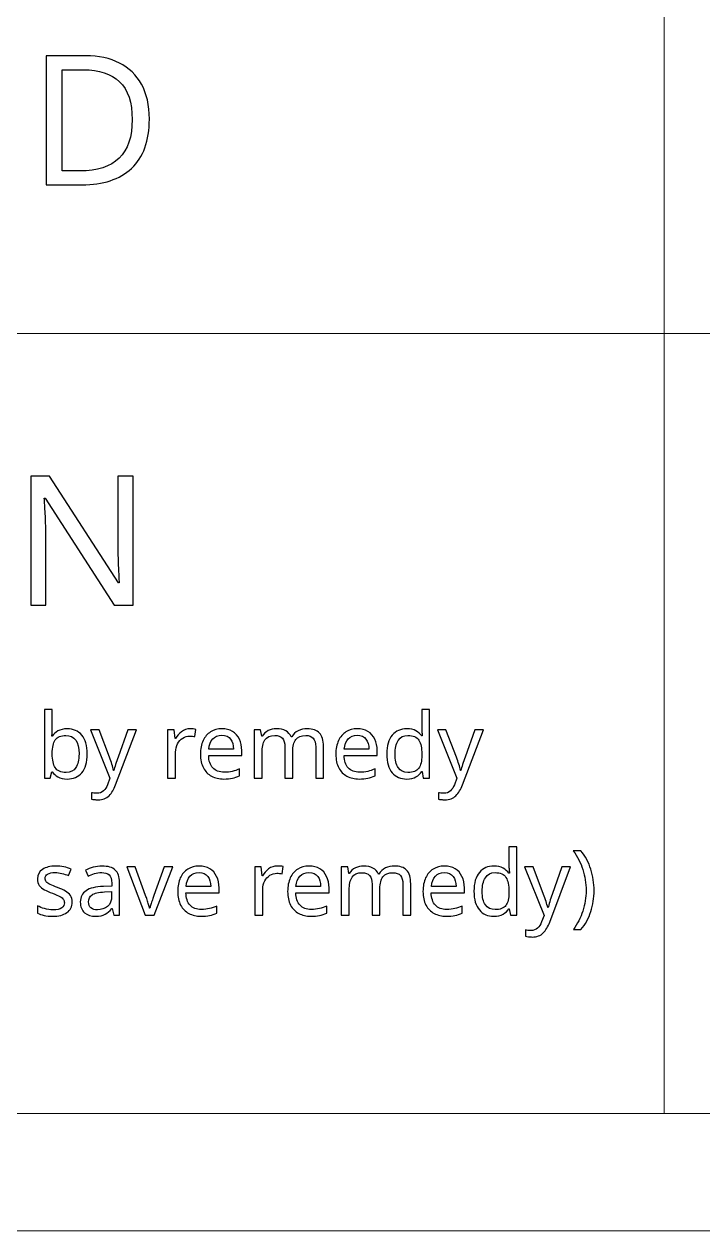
# Model space of a CAD drawing. Header units: inches. Extents: x -6.7 to 20.3, y -5.6 to 12.6.
# Drawn here: x -1.891 to -1.056, y -5.561 to -4.077 of the extents above; entities that cross this region are included whole.
import ezdxf

# ---------------------------------------------------------------- set-up
doc = ezdxf.new("R2010")
doc.units = ezdxf.units.IN
doc.header["$MEASUREMENT"] = 0
doc.layers.add('Layer 1', color=7, linetype='Continuous')

msp = doc.modelspace()

# ---------------------------------------------------------------- linework, layer by layer
at = {"layer": 'Layer 1', "color": 252, "lineweight": 18}
msp.add_lwpolyline([(-6.2482, -5.5607), (6.3502, -5.5607), (6.3502, -1.7839), (-6.2482, -1.7839), (-6.2482, -5.5607)], close=True, dxfattribs=at)
at = {"layer": 'Layer 1', "color": 250, "lineweight": 18}
for points, knots in [([(-1.104, -5.4162), (-1.104, -5.4162), (-1.104, -5.412), (-1.104, -5.412), (-1.104, -5.412), (-1.104, -4.7665), (-1.104, -4.7665), (-1.104, -4.7665), (-1.104, -4.1209), (-1.104, -4.1209), (-1.104, -4.1209), (-1.104, -3.4754), (-1.104, -3.4754), (-1.104, -3.4754), (-1.104, -2.8298), (-1.104, -2.8298), (-1.104, -2.8298), (-1.104, -2.8257), (-1.104, -2.8257)], [0, 0, 0, 0, 0.166667, 0.166667, 0.166667, 0.333333, 0.333333, 0.333333, 0.5, 0.5, 0.5, 0.666667, 0.666667, 0.666667, 0.833333, 0.833333, 0.833333, 1, 1, 1, 1]), ([(-3.1672, -4.4572), (-3.1672, -4.4572), (-3.1642, -4.4572), (-3.1642, -4.4572), (-3.1642, -4.4572), (-1.124, -4.4572), (-1.124, -4.4572), (-1.124, -4.4572), (0.9163, -4.4572), (0.9163, -4.4572), (0.9163, -4.4572), (0.9193, -4.4572), (0.9193, -4.4572)], [0, 0, 0, 0, 0.25, 0.25, 0.25, 0.5, 0.5, 0.5, 0.75, 0.75, 0.75, 1, 1, 1, 1]), ([(-3.1672, -5.4162), (-3.1672, -5.4162), (-3.1642, -5.4162), (-3.1642, -5.4162), (-3.1642, -5.4162), (-1.124, -5.4162), (-1.124, -5.4162), (-1.124, -5.4162), (0.9163, -5.4162), (0.9163, -5.4162), (0.9163, -5.4162), (0.9193, -5.4162), (0.9193, -5.4162)], [0, 0, 0, 0, 0.25, 0.25, 0.25, 0.5, 0.5, 0.5, 0.75, 0.75, 0.75, 1, 1, 1, 1])]:
    msp.add_open_spline(points, degree=3, knots=knots, dxfattribs=at)
at = {"layer": 'Layer 1', "color": 250}
for points, knots in [([(-1.7373, -4.1933), (-1.7373, -4.2201), (-1.7446, -4.2403), (-1.7592, -4.2539), (-1.7738, -4.2674), (-1.7941, -4.2742), (-1.8202, -4.2742), (-1.8202, -4.2742), (-1.8644, -4.2742), (-1.8644, -4.2742), (-1.8644, -4.2742), (-1.8644, -4.1155), (-1.8644, -4.1155), (-1.8644, -4.1155), (-1.8155, -4.1155), (-1.8155, -4.1155), (-1.7995, -4.1155), (-1.7857, -4.1185), (-1.774, -4.1244), (-1.7623, -4.1303), (-1.7532, -4.139), (-1.7469, -4.1505), (-1.7405, -4.162), (-1.7373, -4.1763), (-1.7373, -4.1933)], [0, 0, 0, 0, 0.125, 0.125, 0.125, 0.25, 0.25, 0.25, 0.375, 0.375, 0.375, 0.5, 0.5, 0.5, 0.625, 0.625, 0.625, 0.75, 0.75, 0.75, 0.875, 0.875, 0.875, 1, 1, 1, 1]), ([(-1.7584, -4.194), (-1.7584, -4.1728), (-1.7636, -4.1573), (-1.7741, -4.1474), (-1.7845, -4.1376), (-1.7993, -4.1326), (-1.8184, -4.1326), (-1.8184, -4.1326), (-1.8444, -4.1326), (-1.8444, -4.1326), (-1.8444, -4.1326), (-1.8444, -4.2571), (-1.8444, -4.2571), (-1.8444, -4.2571), (-1.8229, -4.2571), (-1.8229, -4.2571), (-1.7799, -4.2571), (-1.7584, -4.236), (-1.7584, -4.194)], [0, 0, 0, 0, 0.166667, 0.166667, 0.166667, 0.333333, 0.333333, 0.333333, 0.5, 0.5, 0.5, 0.666667, 0.666667, 0.666667, 0.833333, 0.833333, 0.833333, 1, 1, 1, 1]), ([(-1.7574, -4.7912), (-1.7574, -4.7912), (-1.7807, -4.7912), (-1.7807, -4.7912), (-1.7807, -4.7912), (-1.8656, -4.6594), (-1.8656, -4.6594), (-1.8656, -4.6594), (-1.8665, -4.6594), (-1.8665, -4.6594), (-1.8662, -4.6646), (-1.8658, -4.6711), (-1.8654, -4.6788), (-1.8649, -4.6865), (-1.8647, -4.6944), (-1.8647, -4.7025), (-1.8647, -4.7025), (-1.8647, -4.7912), (-1.8647, -4.7912), (-1.8647, -4.7912), (-1.8831, -4.7912), (-1.8831, -4.7912), (-1.8831, -4.7912), (-1.8831, -4.6325), (-1.8831, -4.6325), (-1.8831, -4.6325), (-1.86, -4.6325), (-1.86, -4.6325), (-1.86, -4.6325), (-1.7754, -4.7639), (-1.7754, -4.7639), (-1.7754, -4.7639), (-1.7745, -4.7639), (-1.7745, -4.7639), (-1.7746, -4.7615), (-1.7748, -4.7579), (-1.775, -4.7532), (-1.7752, -4.7485), (-1.7755, -4.7433), (-1.7757, -4.7376), (-1.7759, -4.732), (-1.776, -4.7268), (-1.776, -4.7221), (-1.776, -4.7221), (-1.776, -4.6325), (-1.776, -4.6325), (-1.776, -4.6325), (-1.7574, -4.6325), (-1.7574, -4.6325), (-1.7574, -4.6325), (-1.7574, -4.7912), (-1.7574, -4.7912)], [0, 0, 0, 0, 0.058824, 0.058824, 0.058824, 0.117647, 0.117647, 0.117647, 0.176471, 0.176471, 0.176471, 0.235294, 0.235294, 0.235294, 0.294118, 0.294118, 0.294118, 0.352941, 0.352941, 0.352941, 0.411765, 0.411765, 0.411765, 0.470588, 0.470588, 0.470588, 0.529412, 0.529412, 0.529412, 0.588235, 0.588235, 0.588235, 0.647059, 0.647059, 0.647059, 0.705882, 0.705882, 0.705882, 0.764706, 0.764706, 0.764706, 0.823529, 0.823529, 0.823529, 0.882353, 0.882353, 0.882353, 0.941176, 0.941176, 0.941176, 1, 1, 1, 1]), ([(-1.8567, -4.94), (-1.8567, -4.9425), (-1.8567, -4.9448), (-1.8568, -4.947), (-1.8569, -4.9492), (-1.8571, -4.9509), (-1.8572, -4.9522), (-1.8572, -4.9522), (-1.8567, -4.9522), (-1.8567, -4.9522), (-1.855, -4.9497), (-1.8526, -4.9476), (-1.8497, -4.9459), (-1.8467, -4.9442), (-1.8429, -4.9433), (-1.8382, -4.9433), (-1.8308, -4.9433), (-1.8249, -4.9459), (-1.8204, -4.951), (-1.8159, -4.9562), (-1.8137, -4.9639), (-1.8137, -4.9741), (-1.8137, -4.9843), (-1.8159, -4.992), (-1.8204, -4.9972), (-1.825, -5.0024), (-1.8309, -5.005), (-1.8382, -5.005), (-1.8429, -5.005), (-1.8467, -5.0041), (-1.8497, -5.0024), (-1.8526, -5.0007), (-1.855, -4.9987), (-1.8567, -4.9963), (-1.8567, -4.9963), (-1.8574, -4.9963), (-1.8574, -4.9963), (-1.8574, -4.9963), (-1.8594, -5.0039), (-1.8594, -5.0039), (-1.8594, -5.0039), (-1.8664, -5.0039), (-1.8664, -5.0039), (-1.8664, -5.0039), (-1.8664, -4.9194), (-1.8664, -4.9194), (-1.8664, -4.9194), (-1.8567, -4.9194), (-1.8567, -4.9194), (-1.8567, -4.9194), (-1.8567, -4.94), (-1.8567, -4.94)], [0, 0, 0, 0, 0.058824, 0.058824, 0.058824, 0.117647, 0.117647, 0.117647, 0.176471, 0.176471, 0.176471, 0.235294, 0.235294, 0.235294, 0.294118, 0.294118, 0.294118, 0.352941, 0.352941, 0.352941, 0.411765, 0.411765, 0.411765, 0.470588, 0.470588, 0.470588, 0.529412, 0.529412, 0.529412, 0.588235, 0.588235, 0.588235, 0.647059, 0.647059, 0.647059, 0.705882, 0.705882, 0.705882, 0.764706, 0.764706, 0.764706, 0.823529, 0.823529, 0.823529, 0.882353, 0.882353, 0.882353, 0.941176, 0.941176, 0.941176, 1, 1, 1, 1]), ([(-1.4208, -5.005), (-1.4282, -5.005), (-1.4341, -5.0024), (-1.4386, -4.9973), (-1.443, -4.9921), (-1.4452, -4.9844), (-1.4452, -4.9742), (-1.4452, -4.964), (-1.443, -4.9563), (-1.4385, -4.951), (-1.434, -4.9458), (-1.4281, -4.9432), (-1.4207, -4.9432), (-1.4161, -4.9432), (-1.4123, -4.9441), (-1.4094, -4.9458), (-1.4065, -4.9475), (-1.4041, -4.9495), (-1.4022, -4.952), (-1.4022, -4.952), (-1.4016, -4.952), (-1.4016, -4.952), (-1.4016, -4.951), (-1.4018, -4.9496), (-1.402, -4.9477), (-1.4021, -4.9458), (-1.4022, -4.9443), (-1.4022, -4.9432), (-1.4022, -4.9432), (-1.4022, -4.9194), (-1.4022, -4.9194), (-1.4022, -4.9194), (-1.3925, -4.9194), (-1.3925, -4.9194), (-1.3925, -4.9194), (-1.3925, -5.0039), (-1.3925, -5.0039), (-1.3925, -5.0039), (-1.4003, -5.0039), (-1.4003, -5.0039), (-1.4003, -5.0039), (-1.4018, -4.9959), (-1.4018, -4.9959), (-1.4018, -4.9959), (-1.4022, -4.9959), (-1.4022, -4.9959), (-1.404, -4.9984), (-1.4064, -5.0005), (-1.4093, -5.0023), (-1.4123, -5.0041), (-1.4161, -5.005), (-1.4208, -5.005)], [0, 0, 0, 0, 0.058824, 0.058824, 0.058824, 0.117647, 0.117647, 0.117647, 0.176471, 0.176471, 0.176471, 0.235294, 0.235294, 0.235294, 0.294118, 0.294118, 0.294118, 0.352941, 0.352941, 0.352941, 0.411765, 0.411765, 0.411765, 0.470588, 0.470588, 0.470588, 0.529412, 0.529412, 0.529412, 0.588235, 0.588235, 0.588235, 0.647059, 0.647059, 0.647059, 0.705882, 0.705882, 0.705882, 0.764706, 0.764706, 0.764706, 0.823529, 0.823529, 0.823529, 0.882353, 0.882353, 0.882353, 0.941176, 0.941176, 0.941176, 1, 1, 1, 1]), ([(-1.8399, -4.9514), (-1.8462, -4.9514), (-1.8506, -4.9532), (-1.853, -4.9569), (-1.8554, -4.9605), (-1.8567, -4.9661), (-1.8567, -4.9738), (-1.8567, -4.9738), (-1.8567, -4.9742), (-1.8567, -4.9742), (-1.8567, -4.9815), (-1.8555, -4.9871), (-1.8531, -4.991), (-1.8507, -4.9949), (-1.8462, -4.9969), (-1.8397, -4.9969), (-1.8343, -4.9969), (-1.8304, -4.9949), (-1.8277, -4.991), (-1.8251, -4.9871), (-1.8238, -4.9814), (-1.8238, -4.974), (-1.8238, -4.9589), (-1.8292, -4.9514), (-1.8399, -4.9514)], [0, 0, 0, 0, 0.125, 0.125, 0.125, 0.25, 0.25, 0.25, 0.375, 0.375, 0.375, 0.5, 0.5, 0.5, 0.625, 0.625, 0.625, 0.75, 0.75, 0.75, 0.875, 0.875, 0.875, 1, 1, 1, 1]), ([(-1.8097, -4.9443), (-1.8097, -4.9443), (-1.7992, -4.9443), (-1.7992, -4.9443), (-1.7992, -4.9443), (-1.7863, -4.9782), (-1.7863, -4.9782), (-1.7852, -4.9812), (-1.7842, -4.984), (-1.7833, -4.9867), (-1.7824, -4.9894), (-1.7818, -4.992), (-1.7813, -4.9944), (-1.7813, -4.9944), (-1.7809, -4.9944), (-1.7809, -4.9944), (-1.7804, -4.9926), (-1.7797, -4.9901), (-1.7788, -4.9871), (-1.7778, -4.9841), (-1.7768, -4.9811), (-1.7758, -4.9781), (-1.7758, -4.9781), (-1.7637, -4.9443), (-1.7637, -4.9443), (-1.7637, -4.9443), (-1.7531, -4.9443), (-1.7531, -4.9443), (-1.7531, -4.9443), (-1.7788, -5.0121), (-1.7788, -5.0121), (-1.7809, -5.0177), (-1.7835, -5.0222), (-1.7868, -5.0255), (-1.7901, -5.0289), (-1.7947, -5.0305), (-1.8004, -5.0305), (-1.8022, -5.0305), (-1.8038, -5.0304), (-1.8051, -5.0303), (-1.8064, -5.0301), (-1.8076, -5.0299), (-1.8086, -5.0296), (-1.8086, -5.0296), (-1.8086, -5.0219), (-1.8086, -5.0219), (-1.8077, -5.022), (-1.8068, -5.0222), (-1.8056, -5.0223), (-1.8045, -5.0225), (-1.8033, -5.0225), (-1.802, -5.0225), (-1.7986, -5.0225), (-1.7958, -5.0216), (-1.7937, -5.0196), (-1.7916, -5.0177), (-1.79, -5.0152), (-1.7888, -5.012), (-1.7888, -5.012), (-1.7857, -5.0041), (-1.7857, -5.0041), (-1.7857, -5.0041), (-1.8097, -4.9443), (-1.8097, -4.9443)], [0, 0, 0, 0, 0.047619, 0.047619, 0.047619, 0.095238, 0.095238, 0.095238, 0.142857, 0.142857, 0.142857, 0.190476, 0.190476, 0.190476, 0.238095, 0.238095, 0.238095, 0.285714, 0.285714, 0.285714, 0.333333, 0.333333, 0.333333, 0.380952, 0.380952, 0.380952, 0.428571, 0.428571, 0.428571, 0.47619, 0.47619, 0.47619, 0.52381, 0.52381, 0.52381, 0.571429, 0.571429, 0.571429, 0.619048, 0.619048, 0.619048, 0.666667, 0.666667, 0.666667, 0.714286, 0.714286, 0.714286, 0.761905, 0.761905, 0.761905, 0.809524, 0.809524, 0.809524, 0.857143, 0.857143, 0.857143, 0.904762, 0.904762, 0.904762, 0.952381, 0.952381, 0.952381, 1, 1, 1, 1]), ([(-1.687, -4.9432), (-1.6859, -4.9432), (-1.6847, -4.9433), (-1.6834, -4.9434), (-1.6821, -4.9435), (-1.681, -4.9436), (-1.68, -4.9439), (-1.68, -4.9439), (-1.6812, -4.9529), (-1.6812, -4.9529), (-1.6822, -4.9526), (-1.6832, -4.9525), (-1.6844, -4.9523), (-1.6855, -4.9522), (-1.6866, -4.9521), (-1.6877, -4.9521), (-1.6907, -4.9521), (-1.6936, -4.9529), (-1.6962, -4.9546), (-1.6989, -4.9563), (-1.701, -4.9586), (-1.7026, -4.9616), (-1.7042, -4.9646), (-1.705, -4.9681), (-1.705, -4.9721), (-1.705, -4.9721), (-1.705, -5.0039), (-1.705, -5.0039), (-1.705, -5.0039), (-1.7148, -5.0039), (-1.7148, -5.0039), (-1.7148, -5.0039), (-1.7148, -4.9443), (-1.7148, -4.9443), (-1.7148, -4.9443), (-1.7068, -4.9443), (-1.7068, -4.9443), (-1.7068, -4.9443), (-1.7057, -4.9552), (-1.7057, -4.9552), (-1.7057, -4.9552), (-1.7052, -4.9552), (-1.7052, -4.9552), (-1.7033, -4.9519), (-1.7008, -4.9491), (-1.6978, -4.9468), (-1.6947, -4.9444), (-1.6912, -4.9432), (-1.687, -4.9432)], [0, 0, 0, 0, 0.0625, 0.0625, 0.0625, 0.125, 0.125, 0.125, 0.1875, 0.1875, 0.1875, 0.25, 0.25, 0.25, 0.3125, 0.3125, 0.3125, 0.375, 0.375, 0.375, 0.4375, 0.4375, 0.4375, 0.5, 0.5, 0.5, 0.5625, 0.5625, 0.5625, 0.625, 0.625, 0.625, 0.6875, 0.6875, 0.6875, 0.75, 0.75, 0.75, 0.8125, 0.8125, 0.8125, 0.875, 0.875, 0.875, 0.9375, 0.9375, 0.9375, 1, 1, 1, 1]), ([(-1.6481, -4.9432), (-1.643, -4.9432), (-1.6386, -4.9443), (-1.635, -4.9465), (-1.6313, -4.9488), (-1.6285, -4.9519), (-1.6265, -4.9559), (-1.6245, -4.96), (-1.6236, -4.9647), (-1.6236, -4.9701), (-1.6236, -4.9701), (-1.6236, -4.976), (-1.6236, -4.976), (-1.6236, -4.976), (-1.6643, -4.976), (-1.6643, -4.976), (-1.6642, -4.9827), (-1.6625, -4.9878), (-1.6592, -4.9914), (-1.6559, -4.9949), (-1.6513, -4.9966), (-1.6453, -4.9966), (-1.6416, -4.9966), (-1.6382, -4.9963), (-1.6353, -4.9956), (-1.6324, -4.9949), (-1.6293, -4.9939), (-1.6262, -4.9925), (-1.6262, -4.9925), (-1.6262, -5.0011), (-1.6262, -5.0011), (-1.6293, -5.0024), (-1.6323, -5.0034), (-1.6352, -5.004), (-1.6382, -5.0047), (-1.6417, -5.005), (-1.6458, -5.005), (-1.6514, -5.005), (-1.6564, -5.0038), (-1.6607, -5.0015), (-1.6651, -4.9992), (-1.6684, -4.9958), (-1.6708, -4.9913), (-1.6732, -4.9867), (-1.6745, -4.9811), (-1.6745, -4.9745), (-1.6745, -4.968), (-1.6734, -4.9624), (-1.6712, -4.9578), (-1.669, -4.9531), (-1.6659, -4.9495), (-1.662, -4.947), (-1.658, -4.9445), (-1.6534, -4.9432), (-1.6481, -4.9432)], [0, 0, 0, 0, 0.055556, 0.055556, 0.055556, 0.111111, 0.111111, 0.111111, 0.166667, 0.166667, 0.166667, 0.222222, 0.222222, 0.222222, 0.277778, 0.277778, 0.277778, 0.333333, 0.333333, 0.333333, 0.388889, 0.388889, 0.388889, 0.444444, 0.444444, 0.444444, 0.5, 0.5, 0.5, 0.555556, 0.555556, 0.555556, 0.611111, 0.611111, 0.611111, 0.666667, 0.666667, 0.666667, 0.722222, 0.722222, 0.722222, 0.777778, 0.777778, 0.777778, 0.833333, 0.833333, 0.833333, 0.888889, 0.888889, 0.888889, 0.944444, 0.944444, 0.944444, 1, 1, 1, 1]), ([(-1.6482, -4.9512), (-1.6529, -4.9512), (-1.6566, -4.9527), (-1.6593, -4.9557), (-1.662, -4.9587), (-1.6636, -4.9629), (-1.6641, -4.9682), (-1.6641, -4.9682), (-1.6338, -4.9682), (-1.6338, -4.9682), (-1.6339, -4.9632), (-1.635, -4.9591), (-1.6373, -4.9559), (-1.6396, -4.9528), (-1.6433, -4.9512), (-1.6482, -4.9512)], [0, 0, 0, 0, 0.2, 0.2, 0.2, 0.4, 0.4, 0.4, 0.6, 0.6, 0.6, 0.8, 0.8, 0.8, 1, 1, 1, 1]), ([(-1.5431, -4.9432), (-1.5364, -4.9432), (-1.5313, -4.9449), (-1.528, -4.9484), (-1.5247, -4.9518), (-1.523, -4.9574), (-1.523, -4.9651), (-1.523, -4.9651), (-1.523, -5.0039), (-1.523, -5.0039), (-1.523, -5.0039), (-1.5327, -5.0039), (-1.5327, -5.0039), (-1.5327, -5.0039), (-1.5327, -4.9655), (-1.5327, -4.9655), (-1.5327, -4.9561), (-1.5367, -4.9514), (-1.5448, -4.9514), (-1.5506, -4.9514), (-1.5547, -4.9531), (-1.5572, -4.9564), (-1.5597, -4.9598), (-1.5609, -4.9646), (-1.5609, -4.971), (-1.5609, -4.971), (-1.5609, -5.0039), (-1.5609, -5.0039), (-1.5609, -5.0039), (-1.5706, -5.0039), (-1.5706, -5.0039), (-1.5706, -5.0039), (-1.5706, -4.9655), (-1.5706, -4.9655), (-1.5706, -4.9561), (-1.5746, -4.9514), (-1.5828, -4.9514), (-1.5888, -4.9514), (-1.5929, -4.9533), (-1.5952, -4.957), (-1.5975, -4.9607), (-1.5987, -4.966), (-1.5987, -4.973), (-1.5987, -4.973), (-1.5987, -5.0039), (-1.5987, -5.0039), (-1.5987, -5.0039), (-1.6085, -5.0039), (-1.6085, -5.0039), (-1.6085, -5.0039), (-1.6085, -4.9443), (-1.6085, -4.9443), (-1.6085, -4.9443), (-1.6006, -4.9443), (-1.6006, -4.9443), (-1.6006, -4.9443), (-1.5991, -4.9524), (-1.5991, -4.9524), (-1.5991, -4.9524), (-1.5986, -4.9524), (-1.5986, -4.9524), (-1.5967, -4.9493), (-1.5942, -4.947), (-1.5911, -4.9455), (-1.5879, -4.944), (-1.5846, -4.9432), (-1.581, -4.9432), (-1.5717, -4.9432), (-1.5656, -4.9465), (-1.5628, -4.9532), (-1.5628, -4.9532), (-1.5622, -4.9532), (-1.5622, -4.9532), (-1.5602, -4.9498), (-1.5575, -4.9473), (-1.5541, -4.9456), (-1.5506, -4.944), (-1.547, -4.9432), (-1.5431, -4.9432)], [0, 0, 0, 0, 0.038462, 0.038462, 0.038462, 0.076923, 0.076923, 0.076923, 0.115385, 0.115385, 0.115385, 0.153846, 0.153846, 0.153846, 0.192308, 0.192308, 0.192308, 0.230769, 0.230769, 0.230769, 0.269231, 0.269231, 0.269231, 0.307692, 0.307692, 0.307692, 0.346154, 0.346154, 0.346154, 0.384615, 0.384615, 0.384615, 0.423077, 0.423077, 0.423077, 0.461538, 0.461538, 0.461538, 0.5, 0.5, 0.5, 0.538462, 0.538462, 0.538462, 0.576923, 0.576923, 0.576923, 0.615385, 0.615385, 0.615385, 0.653846, 0.653846, 0.653846, 0.692308, 0.692308, 0.692308, 0.730769, 0.730769, 0.730769, 0.769231, 0.769231, 0.769231, 0.807692, 0.807692, 0.807692, 0.846154, 0.846154, 0.846154, 0.884615, 0.884615, 0.884615, 0.923077, 0.923077, 0.923077, 0.961538, 0.961538, 0.961538, 1, 1, 1, 1]), ([(-1.4816, -4.9432), (-1.4765, -4.9432), (-1.4721, -4.9443), (-1.4684, -4.9465), (-1.4647, -4.9488), (-1.4619, -4.9519), (-1.46, -4.9559), (-1.458, -4.96), (-1.457, -4.9647), (-1.457, -4.9701), (-1.457, -4.9701), (-1.457, -4.976), (-1.457, -4.976), (-1.457, -4.976), (-1.4978, -4.976), (-1.4978, -4.976), (-1.4976, -4.9827), (-1.4959, -4.9878), (-1.4926, -4.9914), (-1.4893, -4.9949), (-1.4847, -4.9966), (-1.4788, -4.9966), (-1.475, -4.9966), (-1.4717, -4.9963), (-1.4687, -4.9956), (-1.4658, -4.9949), (-1.4628, -4.9939), (-1.4597, -4.9925), (-1.4597, -4.9925), (-1.4597, -5.0011), (-1.4597, -5.0011), (-1.4627, -5.0024), (-1.4657, -5.0034), (-1.4687, -5.004), (-1.4716, -5.0047), (-1.4752, -5.005), (-1.4792, -5.005), (-1.4849, -5.005), (-1.4898, -5.0038), (-1.4942, -5.0015), (-1.4985, -4.9992), (-1.5019, -4.9958), (-1.5043, -4.9913), (-1.5067, -4.9867), (-1.5079, -4.9811), (-1.5079, -4.9745), (-1.5079, -4.968), (-1.5068, -4.9624), (-1.5046, -4.9578), (-1.5024, -4.9531), (-1.4994, -4.9495), (-1.4954, -4.947), (-1.4914, -4.9445), (-1.4868, -4.9432), (-1.4816, -4.9432)], [0, 0, 0, 0, 0.055556, 0.055556, 0.055556, 0.111111, 0.111111, 0.111111, 0.166667, 0.166667, 0.166667, 0.222222, 0.222222, 0.222222, 0.277778, 0.277778, 0.277778, 0.333333, 0.333333, 0.333333, 0.388889, 0.388889, 0.388889, 0.444444, 0.444444, 0.444444, 0.5, 0.5, 0.5, 0.555556, 0.555556, 0.555556, 0.611111, 0.611111, 0.611111, 0.666667, 0.666667, 0.666667, 0.722222, 0.722222, 0.722222, 0.777778, 0.777778, 0.777778, 0.833333, 0.833333, 0.833333, 0.888889, 0.888889, 0.888889, 0.944444, 0.944444, 0.944444, 1, 1, 1, 1]), ([(-1.4817, -4.9512), (-1.4863, -4.9512), (-1.49, -4.9527), (-1.4927, -4.9557), (-1.4954, -4.9587), (-1.497, -4.9629), (-1.4976, -4.9682), (-1.4976, -4.9682), (-1.4672, -4.9682), (-1.4672, -4.9682), (-1.4673, -4.9632), (-1.4685, -4.9591), (-1.4708, -4.9559), (-1.4731, -4.9528), (-1.4767, -4.9512), (-1.4817, -4.9512)], [0, 0, 0, 0, 0.2, 0.2, 0.2, 0.4, 0.4, 0.4, 0.6, 0.6, 0.6, 0.8, 0.8, 0.8, 1, 1, 1, 1]), ([(-1.4192, -4.9969), (-1.4129, -4.9969), (-1.4085, -4.9951), (-1.406, -4.9917), (-1.4034, -4.9883), (-1.4021, -4.9831), (-1.4021, -4.9761), (-1.4021, -4.9761), (-1.4021, -4.9743), (-1.4021, -4.9743), (-1.4021, -4.9669), (-1.4033, -4.9612), (-1.4058, -4.9573), (-1.4082, -4.9533), (-1.4128, -4.9513), (-1.4193, -4.9513), (-1.4246, -4.9513), (-1.4285, -4.9534), (-1.4312, -4.9576), (-1.4338, -4.9618), (-1.4351, -4.9674), (-1.4351, -4.9744), (-1.4351, -4.9815), (-1.4338, -4.9871), (-1.4312, -4.991), (-1.4285, -4.9949), (-1.4246, -4.9969), (-1.4192, -4.9969)], [0, 0, 0, 0, 0.111111, 0.111111, 0.111111, 0.222222, 0.222222, 0.222222, 0.333333, 0.333333, 0.333333, 0.444444, 0.444444, 0.444444, 0.555556, 0.555556, 0.555556, 0.666667, 0.666667, 0.666667, 0.777778, 0.777778, 0.777778, 0.888889, 0.888889, 0.888889, 1, 1, 1, 1]), ([(-1.3829, -4.9443), (-1.3829, -4.9443), (-1.3725, -4.9443), (-1.3725, -4.9443), (-1.3725, -4.9443), (-1.3596, -4.9782), (-1.3596, -4.9782), (-1.3585, -4.9812), (-1.3575, -4.984), (-1.3566, -4.9867), (-1.3557, -4.9894), (-1.355, -4.992), (-1.3546, -4.9944), (-1.3546, -4.9944), (-1.3541, -4.9944), (-1.3541, -4.9944), (-1.3537, -4.9926), (-1.353, -4.9901), (-1.352, -4.9871), (-1.351, -4.9841), (-1.35, -4.9811), (-1.349, -4.9781), (-1.349, -4.9781), (-1.3369, -4.9443), (-1.3369, -4.9443), (-1.3369, -4.9443), (-1.3263, -4.9443), (-1.3263, -4.9443), (-1.3263, -4.9443), (-1.352, -5.0121), (-1.352, -5.0121), (-1.3541, -5.0177), (-1.3568, -5.0222), (-1.3601, -5.0255), (-1.3634, -5.0289), (-1.3679, -5.0305), (-1.3737, -5.0305), (-1.3755, -5.0305), (-1.377, -5.0304), (-1.3783, -5.0303), (-1.3797, -5.0301), (-1.3808, -5.0299), (-1.3818, -5.0296), (-1.3818, -5.0296), (-1.3818, -5.0219), (-1.3818, -5.0219), (-1.381, -5.022), (-1.38, -5.0222), (-1.3788, -5.0223), (-1.3777, -5.0225), (-1.3765, -5.0225), (-1.3752, -5.0225), (-1.3718, -5.0225), (-1.3691, -5.0216), (-1.367, -5.0196), (-1.3648, -5.0177), (-1.3632, -5.0152), (-1.362, -5.012), (-1.362, -5.012), (-1.3589, -5.0041), (-1.3589, -5.0041), (-1.3589, -5.0041), (-1.3829, -4.9443), (-1.3829, -4.9443)], [0, 0, 0, 0, 0.047619, 0.047619, 0.047619, 0.095238, 0.095238, 0.095238, 0.142857, 0.142857, 0.142857, 0.190476, 0.190476, 0.190476, 0.238095, 0.238095, 0.238095, 0.285714, 0.285714, 0.285714, 0.333333, 0.333333, 0.333333, 0.380952, 0.380952, 0.380952, 0.428571, 0.428571, 0.428571, 0.47619, 0.47619, 0.47619, 0.52381, 0.52381, 0.52381, 0.571429, 0.571429, 0.571429, 0.619048, 0.619048, 0.619048, 0.666667, 0.666667, 0.666667, 0.714286, 0.714286, 0.714286, 0.761905, 0.761905, 0.761905, 0.809524, 0.809524, 0.809524, 0.857143, 0.857143, 0.857143, 0.904762, 0.904762, 0.904762, 0.952381, 0.952381, 0.952381, 1, 1, 1, 1]), ([(-1.3136, -5.1738), (-1.321, -5.1738), (-1.3269, -5.1712), (-1.3313, -5.166), (-1.3358, -5.1609), (-1.338, -5.1532), (-1.338, -5.143), (-1.338, -5.1328), (-1.3358, -5.125), (-1.3313, -5.1198), (-1.3268, -5.1146), (-1.3209, -5.112), (-1.3134, -5.112), (-1.3089, -5.112), (-1.3051, -5.1128), (-1.3022, -5.1145), (-1.2992, -5.1162), (-1.2969, -5.1183), (-1.295, -5.1208), (-1.295, -5.1208), (-1.2943, -5.1208), (-1.2943, -5.1208), (-1.2944, -5.1198), (-1.2945, -5.1184), (-1.2947, -5.1165), (-1.2949, -5.1146), (-1.295, -5.1131), (-1.295, -5.112), (-1.295, -5.112), (-1.295, -5.0882), (-1.295, -5.0882), (-1.295, -5.0882), (-1.2852, -5.0882), (-1.2852, -5.0882), (-1.2852, -5.0882), (-1.2852, -5.1726), (-1.2852, -5.1726), (-1.2852, -5.1726), (-1.2931, -5.1726), (-1.2931, -5.1726), (-1.2931, -5.1726), (-1.2946, -5.1646), (-1.2946, -5.1646), (-1.2946, -5.1646), (-1.295, -5.1646), (-1.295, -5.1646), (-1.2968, -5.1672), (-1.2991, -5.1693), (-1.3021, -5.1711), (-1.3051, -5.1729), (-1.3089, -5.1738), (-1.3136, -5.1738)], [0, 0, 0, 0, 0.058824, 0.058824, 0.058824, 0.117647, 0.117647, 0.117647, 0.176471, 0.176471, 0.176471, 0.235294, 0.235294, 0.235294, 0.294118, 0.294118, 0.294118, 0.352941, 0.352941, 0.352941, 0.411765, 0.411765, 0.411765, 0.470588, 0.470588, 0.470588, 0.529412, 0.529412, 0.529412, 0.588235, 0.588235, 0.588235, 0.647059, 0.647059, 0.647059, 0.705882, 0.705882, 0.705882, 0.764706, 0.764706, 0.764706, 0.823529, 0.823529, 0.823529, 0.882353, 0.882353, 0.882353, 0.941176, 0.941176, 0.941176, 1, 1, 1, 1]), ([(-1.1902, -5.1422), (-1.1902, -5.1512), (-1.1915, -5.1598), (-1.1942, -5.168), (-1.1968, -5.1763), (-1.2009, -5.1837), (-1.2066, -5.1902), (-1.2066, -5.1902), (-1.2157, -5.1902), (-1.2157, -5.1902), (-1.2106, -5.1832), (-1.2067, -5.1756), (-1.2041, -5.1674), (-1.2014, -5.1591), (-1.2001, -5.1507), (-1.2001, -5.1421), (-1.2001, -5.1333), (-1.2014, -5.1247), (-1.2041, -5.1163), (-1.2067, -5.1079), (-1.2106, -5.1003), (-1.2158, -5.0933), (-1.2158, -5.0933), (-1.2066, -5.0933), (-1.2066, -5.0933), (-1.2009, -5.1001), (-1.1968, -5.1076), (-1.1942, -5.116), (-1.1915, -5.1244), (-1.1902, -5.1332), (-1.1902, -5.1422)], [0, 0, 0, 0, 0.1, 0.1, 0.1, 0.2, 0.2, 0.2, 0.3, 0.3, 0.3, 0.4, 0.4, 0.4, 0.5, 0.5, 0.5, 0.6, 0.6, 0.6, 0.7, 0.7, 0.7, 0.8, 0.8, 0.8, 0.9, 0.9, 0.9, 1, 1, 1, 1]), ([(-1.8323, -5.1562), (-1.8323, -5.162), (-1.8345, -5.1664), (-1.8388, -5.1693), (-1.8431, -5.1723), (-1.8489, -5.1738), (-1.8561, -5.1738), (-1.8603, -5.1738), (-1.8638, -5.1734), (-1.8668, -5.1728), (-1.8698, -5.1721), (-1.8725, -5.1712), (-1.8748, -5.17), (-1.8748, -5.17), (-1.8748, -5.1611), (-1.8748, -5.1611), (-1.8724, -5.1623), (-1.8695, -5.1634), (-1.8662, -5.1644), (-1.8628, -5.1654), (-1.8594, -5.1659), (-1.8559, -5.1659), (-1.8509, -5.1659), (-1.8473, -5.1651), (-1.8451, -5.1635), (-1.8429, -5.1619), (-1.8418, -5.1598), (-1.8418, -5.1571), (-1.8418, -5.1556), (-1.8422, -5.1543), (-1.843, -5.1531), (-1.8438, -5.1519), (-1.8453, -5.1507), (-1.8474, -5.1495), (-1.8495, -5.1484), (-1.8525, -5.147), (-1.8564, -5.1455), (-1.8603, -5.1441), (-1.8636, -5.1426), (-1.8663, -5.1411), (-1.8691, -5.1396), (-1.8712, -5.1378), (-1.8727, -5.1358), (-1.8741, -5.1337), (-1.8749, -5.131), (-1.8749, -5.1278), (-1.8749, -5.1227), (-1.8728, -5.1188), (-1.8687, -5.1161), (-1.8646, -5.1134), (-1.8592, -5.112), (-1.8526, -5.112), (-1.8489, -5.112), (-1.8455, -5.1123), (-1.8424, -5.113), (-1.8392, -5.1137), (-1.8363, -5.1147), (-1.8336, -5.116), (-1.8336, -5.116), (-1.8369, -5.1238), (-1.8369, -5.1238), (-1.8394, -5.1227), (-1.842, -5.1218), (-1.8448, -5.1211), (-1.8475, -5.1204), (-1.8503, -5.12), (-1.8532, -5.12), (-1.8572, -5.12), (-1.8603, -5.1206), (-1.8624, -5.1219), (-1.8645, -5.1232), (-1.8656, -5.125), (-1.8656, -5.1272), (-1.8656, -5.1288), (-1.8651, -5.1302), (-1.8641, -5.1314), (-1.8631, -5.1325), (-1.8615, -5.1336), (-1.8593, -5.1347), (-1.857, -5.1358), (-1.854, -5.1371), (-1.8502, -5.1385), (-1.8464, -5.1399), (-1.8432, -5.1414), (-1.8406, -5.1429), (-1.8379, -5.1444), (-1.8359, -5.1461), (-1.8344, -5.1483), (-1.833, -5.1504), (-1.8323, -5.153), (-1.8323, -5.1562)], [0, 0, 0, 0, 0.033333, 0.033333, 0.033333, 0.066667, 0.066667, 0.066667, 0.1, 0.1, 0.1, 0.133333, 0.133333, 0.133333, 0.166667, 0.166667, 0.166667, 0.2, 0.2, 0.2, 0.233333, 0.233333, 0.233333, 0.266667, 0.266667, 0.266667, 0.3, 0.3, 0.3, 0.333333, 0.333333, 0.333333, 0.366667, 0.366667, 0.366667, 0.4, 0.4, 0.4, 0.433333, 0.433333, 0.433333, 0.466667, 0.466667, 0.466667, 0.5, 0.5, 0.5, 0.533333, 0.533333, 0.533333, 0.566667, 0.566667, 0.566667, 0.6, 0.6, 0.6, 0.633333, 0.633333, 0.633333, 0.666667, 0.666667, 0.666667, 0.7, 0.7, 0.7, 0.733333, 0.733333, 0.733333, 0.766667, 0.766667, 0.766667, 0.8, 0.8, 0.8, 0.833333, 0.833333, 0.833333, 0.866667, 0.866667, 0.866667, 0.9, 0.9, 0.9, 0.933333, 0.933333, 0.933333, 0.966667, 0.966667, 0.966667, 1, 1, 1, 1]), ([(-1.7953, -5.1121), (-1.7881, -5.1121), (-1.7827, -5.1137), (-1.7792, -5.1169), (-1.7757, -5.1201), (-1.774, -5.1251), (-1.774, -5.1321), (-1.774, -5.1321), (-1.774, -5.1726), (-1.774, -5.1726), (-1.774, -5.1726), (-1.7811, -5.1726), (-1.7811, -5.1726), (-1.7811, -5.1726), (-1.783, -5.1642), (-1.783, -5.1642), (-1.783, -5.1642), (-1.7834, -5.1642), (-1.7834, -5.1642), (-1.786, -5.1675), (-1.7888, -5.1699), (-1.7916, -5.1714), (-1.7945, -5.173), (-1.7984, -5.1738), (-1.8034, -5.1738), (-1.8089, -5.1738), (-1.8133, -5.1723), (-1.8169, -5.1695), (-1.8204, -5.1666), (-1.8222, -5.1622), (-1.8222, -5.1561), (-1.8222, -5.1502), (-1.8199, -5.1456), (-1.8152, -5.1424), (-1.8106, -5.1391), (-1.8034, -5.1374), (-1.7937, -5.1371), (-1.7937, -5.1371), (-1.7836, -5.1368), (-1.7836, -5.1368), (-1.7836, -5.1368), (-1.7836, -5.1332), (-1.7836, -5.1332), (-1.7836, -5.1282), (-1.7846, -5.1248), (-1.7868, -5.1229), (-1.7889, -5.1209), (-1.792, -5.12), (-1.7959, -5.12), (-1.799, -5.12), (-1.802, -5.1204), (-1.8048, -5.1214), (-1.8076, -5.1223), (-1.8102, -5.1234), (-1.8127, -5.1245), (-1.8127, -5.1245), (-1.8157, -5.1172), (-1.8157, -5.1172), (-1.8131, -5.1158), (-1.81, -5.1146), (-1.8064, -5.1136), (-1.8029, -5.1126), (-1.7992, -5.1121), (-1.7953, -5.1121)], [0, 0, 0, 0, 0.047619, 0.047619, 0.047619, 0.095238, 0.095238, 0.095238, 0.142857, 0.142857, 0.142857, 0.190476, 0.190476, 0.190476, 0.238095, 0.238095, 0.238095, 0.285714, 0.285714, 0.285714, 0.333333, 0.333333, 0.333333, 0.380952, 0.380952, 0.380952, 0.428571, 0.428571, 0.428571, 0.47619, 0.47619, 0.47619, 0.52381, 0.52381, 0.52381, 0.571429, 0.571429, 0.571429, 0.619048, 0.619048, 0.619048, 0.666667, 0.666667, 0.666667, 0.714286, 0.714286, 0.714286, 0.761905, 0.761905, 0.761905, 0.809524, 0.809524, 0.809524, 0.857143, 0.857143, 0.857143, 0.904762, 0.904762, 0.904762, 0.952381, 0.952381, 0.952381, 1, 1, 1, 1]), ([(-1.7424, -5.1726), (-1.7424, -5.1726), (-1.765, -5.1131), (-1.765, -5.1131), (-1.765, -5.1131), (-1.7546, -5.1131), (-1.7546, -5.1131), (-1.7546, -5.1131), (-1.7419, -5.1482), (-1.7419, -5.1482), (-1.7413, -5.1498), (-1.7407, -5.1516), (-1.74, -5.1536), (-1.7393, -5.1556), (-1.7387, -5.1576), (-1.7382, -5.1594), (-1.7377, -5.1612), (-1.7373, -5.1627), (-1.7371, -5.164), (-1.7371, -5.164), (-1.7367, -5.164), (-1.7367, -5.164), (-1.7364, -5.1627), (-1.7359, -5.1612), (-1.7354, -5.1593), (-1.7348, -5.1575), (-1.7342, -5.1555), (-1.7335, -5.1535), (-1.7328, -5.1515), (-1.7322, -5.1498), (-1.7317, -5.1482), (-1.7317, -5.1482), (-1.719, -5.1131), (-1.719, -5.1131), (-1.719, -5.1131), (-1.7086, -5.1131), (-1.7086, -5.1131), (-1.7086, -5.1131), (-1.7312, -5.1726), (-1.7312, -5.1726), (-1.7312, -5.1726), (-1.7424, -5.1726), (-1.7424, -5.1726)], [0, 0, 0, 0, 0.071429, 0.071429, 0.071429, 0.142857, 0.142857, 0.142857, 0.214286, 0.214286, 0.214286, 0.285714, 0.285714, 0.285714, 0.357143, 0.357143, 0.357143, 0.428571, 0.428571, 0.428571, 0.5, 0.5, 0.5, 0.571429, 0.571429, 0.571429, 0.642857, 0.642857, 0.642857, 0.714286, 0.714286, 0.714286, 0.785714, 0.785714, 0.785714, 0.857143, 0.857143, 0.857143, 0.928571, 0.928571, 0.928571, 1, 1, 1, 1]), ([(-1.6761, -5.112), (-1.671, -5.112), (-1.6666, -5.1131), (-1.6629, -5.1153), (-1.6593, -5.1175), (-1.6565, -5.1207), (-1.6545, -5.1247), (-1.6525, -5.1287), (-1.6516, -5.1335), (-1.6516, -5.1389), (-1.6516, -5.1389), (-1.6516, -5.1448), (-1.6516, -5.1448), (-1.6516, -5.1448), (-1.6923, -5.1448), (-1.6923, -5.1448), (-1.6922, -5.1515), (-1.6905, -5.1566), (-1.6872, -5.1601), (-1.6839, -5.1637), (-1.6793, -5.1654), (-1.6733, -5.1654), (-1.6696, -5.1654), (-1.6662, -5.1651), (-1.6633, -5.1644), (-1.6604, -5.1637), (-1.6573, -5.1626), (-1.6542, -5.1613), (-1.6542, -5.1613), (-1.6542, -5.1699), (-1.6542, -5.1699), (-1.6573, -5.1712), (-1.6603, -5.1722), (-1.6632, -5.1728), (-1.6662, -5.1734), (-1.6697, -5.1738), (-1.6738, -5.1738), (-1.6794, -5.1738), (-1.6844, -5.1726), (-1.6887, -5.1703), (-1.6931, -5.168), (-1.6964, -5.1646), (-1.6988, -5.16), (-1.7012, -5.1555), (-1.7024, -5.1499), (-1.7024, -5.1433), (-1.7024, -5.1368), (-1.7014, -5.1312), (-1.6992, -5.1265), (-1.697, -5.1219), (-1.6939, -5.1183), (-1.6899, -5.1158), (-1.686, -5.1132), (-1.6814, -5.112), (-1.6761, -5.112)], [0, 0, 0, 0, 0.055556, 0.055556, 0.055556, 0.111111, 0.111111, 0.111111, 0.166667, 0.166667, 0.166667, 0.222222, 0.222222, 0.222222, 0.277778, 0.277778, 0.277778, 0.333333, 0.333333, 0.333333, 0.388889, 0.388889, 0.388889, 0.444444, 0.444444, 0.444444, 0.5, 0.5, 0.5, 0.555556, 0.555556, 0.555556, 0.611111, 0.611111, 0.611111, 0.666667, 0.666667, 0.666667, 0.722222, 0.722222, 0.722222, 0.777778, 0.777778, 0.777778, 0.833333, 0.833333, 0.833333, 0.888889, 0.888889, 0.888889, 0.944444, 0.944444, 0.944444, 1, 1, 1, 1]), ([(-1.6762, -5.12), (-1.6809, -5.12), (-1.6846, -5.1215), (-1.6873, -5.1245), (-1.69, -5.1275), (-1.6916, -5.1316), (-1.6921, -5.137), (-1.6921, -5.137), (-1.6618, -5.137), (-1.6618, -5.137), (-1.6619, -5.1319), (-1.663, -5.1279), (-1.6653, -5.1247), (-1.6676, -5.1216), (-1.6713, -5.12), (-1.6762, -5.12)], [0, 0, 0, 0, 0.2, 0.2, 0.2, 0.4, 0.4, 0.4, 0.6, 0.6, 0.6, 0.8, 0.8, 0.8, 1, 1, 1, 1]), ([(-1.5798, -5.112), (-1.5787, -5.112), (-1.5775, -5.112), (-1.5762, -5.1121), (-1.5749, -5.1123), (-1.5737, -5.1124), (-1.5728, -5.1126), (-1.5728, -5.1126), (-1.574, -5.1216), (-1.574, -5.1216), (-1.575, -5.1214), (-1.576, -5.1212), (-1.5772, -5.1211), (-1.5783, -5.1209), (-1.5794, -5.1209), (-1.5804, -5.1209), (-1.5835, -5.1209), (-1.5863, -5.1217), (-1.589, -5.1234), (-1.5917, -5.125), (-1.5938, -5.1274), (-1.5954, -5.1304), (-1.597, -5.1334), (-1.5978, -5.1369), (-1.5978, -5.1409), (-1.5978, -5.1409), (-1.5978, -5.1726), (-1.5978, -5.1726), (-1.5978, -5.1726), (-1.6076, -5.1726), (-1.6076, -5.1726), (-1.6076, -5.1726), (-1.6076, -5.1131), (-1.6076, -5.1131), (-1.6076, -5.1131), (-1.5996, -5.1131), (-1.5996, -5.1131), (-1.5996, -5.1131), (-1.5984, -5.124), (-1.5984, -5.124), (-1.5984, -5.124), (-1.598, -5.124), (-1.598, -5.124), (-1.5961, -5.1207), (-1.5936, -5.1179), (-1.5906, -5.1155), (-1.5875, -5.1132), (-1.5839, -5.112), (-1.5798, -5.112)], [0, 0, 0, 0, 0.0625, 0.0625, 0.0625, 0.125, 0.125, 0.125, 0.1875, 0.1875, 0.1875, 0.25, 0.25, 0.25, 0.3125, 0.3125, 0.3125, 0.375, 0.375, 0.375, 0.4375, 0.4375, 0.4375, 0.5, 0.5, 0.5, 0.5625, 0.5625, 0.5625, 0.625, 0.625, 0.625, 0.6875, 0.6875, 0.6875, 0.75, 0.75, 0.75, 0.8125, 0.8125, 0.8125, 0.875, 0.875, 0.875, 0.9375, 0.9375, 0.9375, 1, 1, 1, 1]), ([(-1.5409, -5.112), (-1.5358, -5.112), (-1.5314, -5.1131), (-1.5277, -5.1153), (-1.5241, -5.1175), (-1.5212, -5.1207), (-1.5193, -5.1247), (-1.5173, -5.1287), (-1.5163, -5.1335), (-1.5163, -5.1389), (-1.5163, -5.1389), (-1.5163, -5.1448), (-1.5163, -5.1448), (-1.5163, -5.1448), (-1.5571, -5.1448), (-1.5571, -5.1448), (-1.557, -5.1515), (-1.5552, -5.1566), (-1.5519, -5.1601), (-1.5486, -5.1637), (-1.544, -5.1654), (-1.5381, -5.1654), (-1.5343, -5.1654), (-1.531, -5.1651), (-1.5281, -5.1644), (-1.5251, -5.1637), (-1.5221, -5.1626), (-1.519, -5.1613), (-1.519, -5.1613), (-1.519, -5.1699), (-1.519, -5.1699), (-1.522, -5.1712), (-1.525, -5.1722), (-1.528, -5.1728), (-1.531, -5.1734), (-1.5345, -5.1738), (-1.5386, -5.1738), (-1.5442, -5.1738), (-1.5492, -5.1726), (-1.5535, -5.1703), (-1.5578, -5.168), (-1.5612, -5.1646), (-1.5636, -5.16), (-1.566, -5.1555), (-1.5672, -5.1499), (-1.5672, -5.1433), (-1.5672, -5.1368), (-1.5661, -5.1312), (-1.5639, -5.1265), (-1.5618, -5.1219), (-1.5587, -5.1183), (-1.5547, -5.1158), (-1.5508, -5.1132), (-1.5461, -5.112), (-1.5409, -5.112)], [0, 0, 0, 0, 0.055556, 0.055556, 0.055556, 0.111111, 0.111111, 0.111111, 0.166667, 0.166667, 0.166667, 0.222222, 0.222222, 0.222222, 0.277778, 0.277778, 0.277778, 0.333333, 0.333333, 0.333333, 0.388889, 0.388889, 0.388889, 0.444444, 0.444444, 0.444444, 0.5, 0.5, 0.5, 0.555556, 0.555556, 0.555556, 0.611111, 0.611111, 0.611111, 0.666667, 0.666667, 0.666667, 0.722222, 0.722222, 0.722222, 0.777778, 0.777778, 0.777778, 0.833333, 0.833333, 0.833333, 0.888889, 0.888889, 0.888889, 0.944444, 0.944444, 0.944444, 1, 1, 1, 1]), ([(-1.541, -5.12), (-1.5457, -5.12), (-1.5494, -5.1215), (-1.5521, -5.1245), (-1.5548, -5.1275), (-1.5564, -5.1316), (-1.5569, -5.137), (-1.5569, -5.137), (-1.5266, -5.137), (-1.5266, -5.137), (-1.5266, -5.1319), (-1.5278, -5.1279), (-1.5301, -5.1247), (-1.5324, -5.1216), (-1.536, -5.12), (-1.541, -5.12)], [0, 0, 0, 0, 0.2, 0.2, 0.2, 0.4, 0.4, 0.4, 0.6, 0.6, 0.6, 0.8, 0.8, 0.8, 1, 1, 1, 1]), ([(-1.4359, -5.112), (-1.4291, -5.112), (-1.4241, -5.1137), (-1.4208, -5.1171), (-1.4174, -5.1206), (-1.4158, -5.1262), (-1.4158, -5.1339), (-1.4158, -5.1339), (-1.4158, -5.1726), (-1.4158, -5.1726), (-1.4158, -5.1726), (-1.4254, -5.1726), (-1.4254, -5.1726), (-1.4254, -5.1726), (-1.4254, -5.1343), (-1.4254, -5.1343), (-1.4254, -5.1249), (-1.4295, -5.1202), (-1.4376, -5.1202), (-1.4433, -5.1202), (-1.4475, -5.1219), (-1.4499, -5.1252), (-1.4524, -5.1285), (-1.4537, -5.1334), (-1.4537, -5.1398), (-1.4537, -5.1398), (-1.4537, -5.1726), (-1.4537, -5.1726), (-1.4537, -5.1726), (-1.4633, -5.1726), (-1.4633, -5.1726), (-1.4633, -5.1726), (-1.4633, -5.1343), (-1.4633, -5.1343), (-1.4633, -5.1249), (-1.4674, -5.1202), (-1.4756, -5.1202), (-1.4816, -5.1202), (-1.4857, -5.1221), (-1.488, -5.1258), (-1.4903, -5.1295), (-1.4914, -5.1348), (-1.4914, -5.1418), (-1.4914, -5.1418), (-1.4914, -5.1726), (-1.4914, -5.1726), (-1.4914, -5.1726), (-1.5012, -5.1726), (-1.5012, -5.1726), (-1.5012, -5.1726), (-1.5012, -5.1131), (-1.5012, -5.1131), (-1.5012, -5.1131), (-1.4933, -5.1131), (-1.4933, -5.1131), (-1.4933, -5.1131), (-1.4919, -5.1212), (-1.4919, -5.1212), (-1.4919, -5.1212), (-1.4913, -5.1212), (-1.4913, -5.1212), (-1.4895, -5.1181), (-1.487, -5.1158), (-1.4838, -5.1143), (-1.4807, -5.1127), (-1.4773, -5.112), (-1.4738, -5.112), (-1.4644, -5.112), (-1.4584, -5.1153), (-1.4556, -5.122), (-1.4556, -5.122), (-1.455, -5.122), (-1.455, -5.122), (-1.453, -5.1186), (-1.4503, -5.1161), (-1.4468, -5.1144), (-1.4434, -5.1128), (-1.4397, -5.112), (-1.4359, -5.112)], [0, 0, 0, 0, 0.038462, 0.038462, 0.038462, 0.076923, 0.076923, 0.076923, 0.115385, 0.115385, 0.115385, 0.153846, 0.153846, 0.153846, 0.192308, 0.192308, 0.192308, 0.230769, 0.230769, 0.230769, 0.269231, 0.269231, 0.269231, 0.307692, 0.307692, 0.307692, 0.346154, 0.346154, 0.346154, 0.384615, 0.384615, 0.384615, 0.423077, 0.423077, 0.423077, 0.461538, 0.461538, 0.461538, 0.5, 0.5, 0.5, 0.538462, 0.538462, 0.538462, 0.576923, 0.576923, 0.576923, 0.615385, 0.615385, 0.615385, 0.653846, 0.653846, 0.653846, 0.692308, 0.692308, 0.692308, 0.730769, 0.730769, 0.730769, 0.769231, 0.769231, 0.769231, 0.807692, 0.807692, 0.807692, 0.846154, 0.846154, 0.846154, 0.884615, 0.884615, 0.884615, 0.923077, 0.923077, 0.923077, 0.961538, 0.961538, 0.961538, 1, 1, 1, 1]), ([(-1.3743, -5.112), (-1.3692, -5.112), (-1.3648, -5.1131), (-1.3612, -5.1153), (-1.3575, -5.1175), (-1.3547, -5.1207), (-1.3527, -5.1247), (-1.3508, -5.1287), (-1.3498, -5.1335), (-1.3498, -5.1389), (-1.3498, -5.1389), (-1.3498, -5.1448), (-1.3498, -5.1448), (-1.3498, -5.1448), (-1.3906, -5.1448), (-1.3906, -5.1448), (-1.3904, -5.1515), (-1.3887, -5.1566), (-1.3854, -5.1601), (-1.3821, -5.1637), (-1.3775, -5.1654), (-1.3716, -5.1654), (-1.3678, -5.1654), (-1.3644, -5.1651), (-1.3615, -5.1644), (-1.3586, -5.1637), (-1.3556, -5.1626), (-1.3524, -5.1613), (-1.3524, -5.1613), (-1.3524, -5.1699), (-1.3524, -5.1699), (-1.3555, -5.1712), (-1.3585, -5.1722), (-1.3614, -5.1728), (-1.3644, -5.1734), (-1.3679, -5.1738), (-1.372, -5.1738), (-1.3776, -5.1738), (-1.3826, -5.1726), (-1.3869, -5.1703), (-1.3913, -5.168), (-1.3946, -5.1646), (-1.3971, -5.16), (-1.3995, -5.1555), (-1.4007, -5.1499), (-1.4007, -5.1433), (-1.4007, -5.1368), (-1.3996, -5.1312), (-1.3974, -5.1265), (-1.3952, -5.1219), (-1.3921, -5.1183), (-1.3882, -5.1158), (-1.3842, -5.1132), (-1.3796, -5.112), (-1.3743, -5.112)], [0, 0, 0, 0, 0.055556, 0.055556, 0.055556, 0.111111, 0.111111, 0.111111, 0.166667, 0.166667, 0.166667, 0.222222, 0.222222, 0.222222, 0.277778, 0.277778, 0.277778, 0.333333, 0.333333, 0.333333, 0.388889, 0.388889, 0.388889, 0.444444, 0.444444, 0.444444, 0.5, 0.5, 0.5, 0.555556, 0.555556, 0.555556, 0.611111, 0.611111, 0.611111, 0.666667, 0.666667, 0.666667, 0.722222, 0.722222, 0.722222, 0.777778, 0.777778, 0.777778, 0.833333, 0.833333, 0.833333, 0.888889, 0.888889, 0.888889, 0.944444, 0.944444, 0.944444, 1, 1, 1, 1]), ([(-1.3744, -5.12), (-1.3791, -5.12), (-1.3828, -5.1215), (-1.3855, -5.1245), (-1.3882, -5.1275), (-1.3898, -5.1316), (-1.3903, -5.137), (-1.3903, -5.137), (-1.36, -5.137), (-1.36, -5.137), (-1.3601, -5.1319), (-1.3613, -5.1279), (-1.3636, -5.1247), (-1.3659, -5.1216), (-1.3695, -5.12), (-1.3744, -5.12)], [0, 0, 0, 0, 0.2, 0.2, 0.2, 0.4, 0.4, 0.4, 0.6, 0.6, 0.6, 0.8, 0.8, 0.8, 1, 1, 1, 1]), ([(-1.312, -5.1656), (-1.3057, -5.1656), (-1.3013, -5.1639), (-1.2987, -5.1605), (-1.2962, -5.157), (-1.2949, -5.1518), (-1.2949, -5.1449), (-1.2949, -5.1449), (-1.2949, -5.1431), (-1.2949, -5.1431), (-1.2949, -5.1357), (-1.2961, -5.13), (-1.2986, -5.126), (-1.301, -5.1221), (-1.3055, -5.1201), (-1.3121, -5.1201), (-1.3174, -5.1201), (-1.3213, -5.1222), (-1.3239, -5.1264), (-1.3266, -5.1306), (-1.3279, -5.1362), (-1.3279, -5.1432), (-1.3279, -5.1503), (-1.3266, -5.1558), (-1.3239, -5.1598), (-1.3213, -5.1637), (-1.3173, -5.1656), (-1.312, -5.1656)], [0, 0, 0, 0, 0.111111, 0.111111, 0.111111, 0.222222, 0.222222, 0.222222, 0.333333, 0.333333, 0.333333, 0.444444, 0.444444, 0.444444, 0.555556, 0.555556, 0.555556, 0.666667, 0.666667, 0.666667, 0.777778, 0.777778, 0.777778, 0.888889, 0.888889, 0.888889, 1, 1, 1, 1]), ([(-1.2757, -5.1131), (-1.2757, -5.1131), (-1.2652, -5.1131), (-1.2652, -5.1131), (-1.2652, -5.1131), (-1.2523, -5.147), (-1.2523, -5.147), (-1.2512, -5.1499), (-1.2502, -5.1528), (-1.2493, -5.1555), (-1.2484, -5.1582), (-1.2478, -5.1608), (-1.2473, -5.1632), (-1.2473, -5.1632), (-1.2469, -5.1632), (-1.2469, -5.1632), (-1.2464, -5.1614), (-1.2457, -5.1589), (-1.2448, -5.1559), (-1.2438, -5.1529), (-1.2428, -5.1499), (-1.2418, -5.1469), (-1.2418, -5.1469), (-1.2297, -5.1131), (-1.2297, -5.1131), (-1.2297, -5.1131), (-1.2191, -5.1131), (-1.2191, -5.1131), (-1.2191, -5.1131), (-1.2448, -5.1809), (-1.2448, -5.1809), (-1.2469, -5.1865), (-1.2495, -5.191), (-1.2528, -5.1943), (-1.2561, -5.1976), (-1.2607, -5.1993), (-1.2664, -5.1993), (-1.2682, -5.1993), (-1.2698, -5.1992), (-1.2711, -5.199), (-1.2724, -5.1989), (-1.2736, -5.1986), (-1.2746, -5.1984), (-1.2746, -5.1984), (-1.2746, -5.1906), (-1.2746, -5.1906), (-1.2737, -5.1908), (-1.2728, -5.1909), (-1.2716, -5.1911), (-1.2705, -5.1912), (-1.2693, -5.1913), (-1.268, -5.1913), (-1.2646, -5.1913), (-1.2618, -5.1904), (-1.2597, -5.1884), (-1.2576, -5.1865), (-1.256, -5.1839), (-1.2548, -5.1808), (-1.2548, -5.1808), (-1.2517, -5.1729), (-1.2517, -5.1729), (-1.2517, -5.1729), (-1.2757, -5.1131), (-1.2757, -5.1131)], [0, 0, 0, 0, 0.047619, 0.047619, 0.047619, 0.095238, 0.095238, 0.095238, 0.142857, 0.142857, 0.142857, 0.190476, 0.190476, 0.190476, 0.238095, 0.238095, 0.238095, 0.285714, 0.285714, 0.285714, 0.333333, 0.333333, 0.333333, 0.380952, 0.380952, 0.380952, 0.428571, 0.428571, 0.428571, 0.47619, 0.47619, 0.47619, 0.52381, 0.52381, 0.52381, 0.571429, 0.571429, 0.571429, 0.619048, 0.619048, 0.619048, 0.666667, 0.666667, 0.666667, 0.714286, 0.714286, 0.714286, 0.761905, 0.761905, 0.761905, 0.809524, 0.809524, 0.809524, 0.857143, 0.857143, 0.857143, 0.904762, 0.904762, 0.904762, 0.952381, 0.952381, 0.952381, 1, 1, 1, 1]), ([(-1.7924, -5.1439), (-1.7999, -5.1442), (-1.805, -5.1454), (-1.8078, -5.1474), (-1.8107, -5.1495), (-1.8121, -5.1524), (-1.8121, -5.1562), (-1.8121, -5.1595), (-1.8111, -5.162), (-1.8091, -5.1635), (-1.807, -5.1651), (-1.8044, -5.1659), (-1.8012, -5.1659), (-1.7962, -5.1659), (-1.792, -5.1645), (-1.7887, -5.1617), (-1.7853, -5.1589), (-1.7837, -5.1546), (-1.7837, -5.1489), (-1.7837, -5.1489), (-1.7837, -5.1435), (-1.7837, -5.1435), (-1.7837, -5.1435), (-1.7924, -5.1439), (-1.7924, -5.1439)], [0, 0, 0, 0, 0.125, 0.125, 0.125, 0.25, 0.25, 0.25, 0.375, 0.375, 0.375, 0.5, 0.5, 0.5, 0.625, 0.625, 0.625, 0.75, 0.75, 0.75, 0.875, 0.875, 0.875, 1, 1, 1, 1])]:
    msp.add_open_spline(points, degree=3, knots=knots, dxfattribs=at)

doc.saveas('drawing.dxf')
